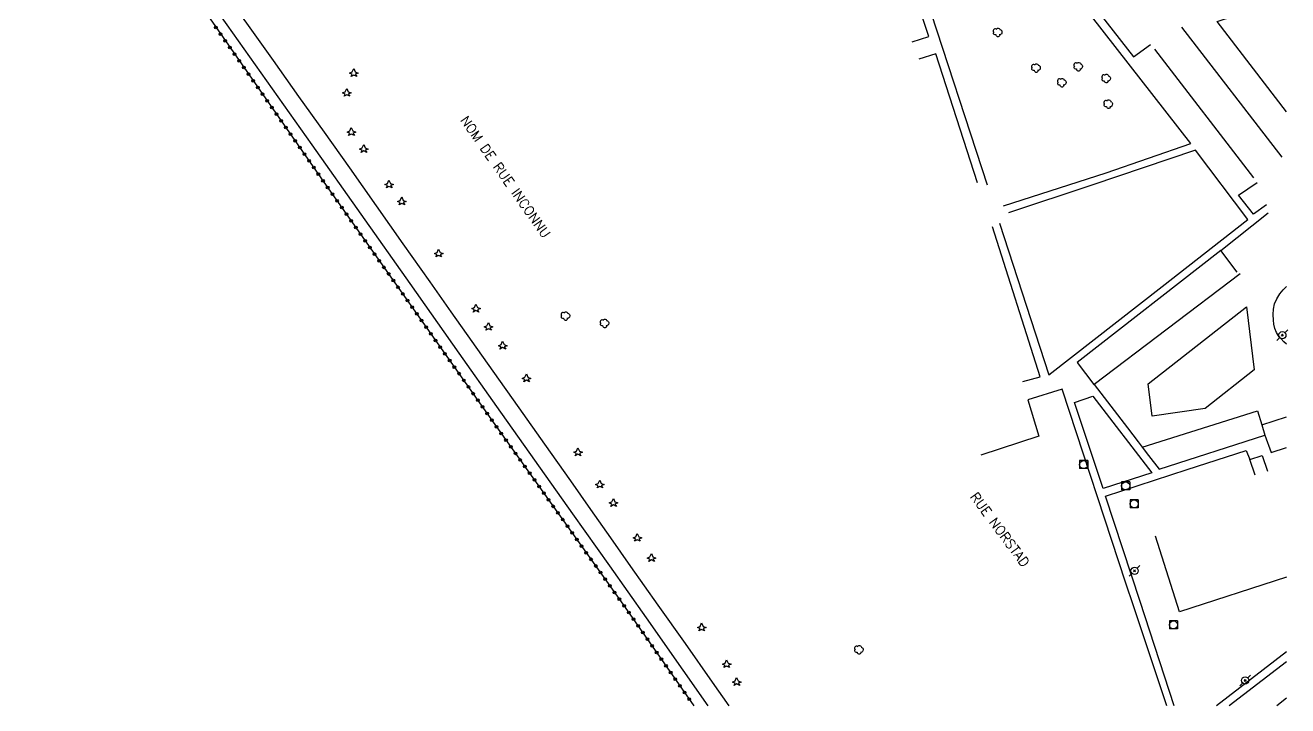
# Model space of a CAD drawing. Header units: millimetres. Extents: x 121000 to 122001, y 132000 to 133001.
# Drawn here: x 121767.5 to 122000.2, y 132000 to 132125.5 of the extents above; entities that cross this region are included whole.
import ezdxf
from ezdxf.enums import TextEntityAlignment as Align

# ---------------------------------------------------------------- set-up
doc = ezdxf.new("R2010")
doc.units = ezdxf.units.MM
doc.layers.get('0').update_dxf_attribs({"linetype": 'CONTINUOUS'})
for name, color, linetype in [('W0006', 2, 'CONTINUOUS'), ('W0014', 7, 'CONTINUOUS'), ('W0017', 7, 'CONTINUOUS'), ('W0104', 1, 'CONTINUOUS'), ('W0300', 7, 'CONTINUOUS'), ('W0303', 7, 'CONTINUOUS'), ('W0323', 7, 'CONTINUOUS'), ('W0420', 7, 'CONTINUOUS'), ('W0473', 7, 'CONTINUOUS'), ('W0989', 7, 'CONTINUOUS')]:
    doc.layers.add(name, color=color, linetype=linetype)
doc.styles.get("Standard").update_dxf_attribs({"font": 'romans.shx', "width": 0.85})

# ---------------------------------------------------------------- blocks, each defined once
blk = doc.blocks.new('T420')
for p, q in [((0.75, 0.75), (-0.75, 0.75)), ((-0.75, 0.75), (-0.75, -0.75)), ((0.75, 0.75), (0.75, -0.75)), ((0.75, -0.75), (-0.75, -0.75))]:
    blk.add_line(p, q)
blk.add_ellipse((0, 0), major_axis=(-0.53, 0.53), ratio=1, start_param=3.926991, end_param=10.210176)
blk = doc.blocks.new('T473')
for p, q in [((-0.166667, 0.166667), (0.166667, -0.166667)), ((-0.166667, -0.166667), (0.166667, 0.166667)), ((0.500001, 0.500001), (1.000002, 1.000002)), ((-1.000002, -1.000002), (-0.500001, -0.500001))]:
    blk.add_line(p, q)
blk.add_ellipse((0, 0), major_axis=(0.471405, 0.471405), ratio=1, start_param=5.4977871438, end_param=11.780972451)
blk = doc.blocks.new('T300')
for p, q in [((-0.8, 0.51), (-0.86, 0.34)), ((-0.86, 0.34), (-0.86, 0.17)), ((-0.86, 0.17), (-0.74, 0.06)), ((-0.69, 0.63), (-0.8, 0.51)), ((-0.8, -0.06), (-0.74, 0.06)), ((-0.74, 0.06), (-0.69, 0.11)), ((-0.57, 0.69), (-0.69, 0.63)), ((-0.46, 0.69), (-0.57, 0.69)), ((-0.29, 0.63), (-0.46, 0.69)), ((-0.29, 0.63), (-0.17, 0.74)), ((-0.23, 0.57), (-0.29, 0.63)), ((-0.17, 0.74), (-0.06, 0.8)), ((-0.06, 0.8), (0.06, 0.8)), ((0.06, 0.8), (0.23, 0.74)), ((0.23, 0.74), (0.34, 0.63)), ((0.34, 0.63), (0.4, 0.51)), ((0.46, 0.46), (0.34, 0.46)), ((0.4, 0.51), (0.4, 0.46)), ((0.57, 0.4), (0.46, 0.46)), ((0.57, 0.4), (0.69, 0.29)), ((0.69, 0.29), (0.74, 0.17)), ((0.74, 0.06), (0.69, -0.17)), ((0.74, 0.17), (0.74, 0.06)), ((-0.8, -0.17), (-0.8, -0.06)), ((-0.8, -0.23), (-0.8, -0.17)), ((-0.74, -0.34), (-0.8, -0.23)), ((-0.69, -0.4), (-0.74, -0.34)), ((-0.51, -0.46), (-0.69, -0.4)), ((-0.4, -0.46), (-0.51, -0.46)), ((-0.4, -0.46), (-0.34, -0.46)), ((-0.34, -0.46), (-0.34, -0.4)), ((-0.34, -0.51), (-0.34, -0.46)), ((-0.29, -0.63), (-0.34, -0.51)), ((-0.17, -0.74), (-0.29, -0.63)), ((-0.06, -0.8), (-0.17, -0.74)), ((0.06, -0.8), (-0.06, -0.8)), ((0.17, -0.74), (0.06, -0.8)), ((0.23, -0.69), (0.17, -0.74)), ((0.29, -0.46), (0.23, -0.46)), ((0.29, -0.63), (0.23, -0.69)), ((0.46, -0.4), (0.29, -0.46)), ((0.34, -0.51), (0.29, -0.63)), ((0.34, -0.51), (0.34, -0.46)), ((0.57, -0.34), (0.46, -0.4)), ((0.63, -0.29), (0.57, -0.34)), ((0.69, -0.17), (0.63, -0.29))]:
    blk.add_line(p, q)
blk = doc.blocks.new('T303')
for p, q in [((-0.77, 0), (-0.28, 0.21)), ((-0.28, -0.21), (-0.77, 0)), ((-0.28, 0.21), (0, 0.83)), ((0, 0.83), (0.28, 0.21)), ((0.28, 0.21), (0.83, 0)), ((0.83, 0), (0.28, -0.21)), ((-0.49, -0.63), (-0.28, -0.21)), ((0, -0.35), (-0.49, -0.63)), ((0.56, -0.63), (0, -0.35)), ((0.28, -0.21), (0.56, -0.63))]:
    blk.add_line(p, q)
blk = doc.blocks.new('t323o')
at = {"color": 0, "linetype": 'Continuous'}
for radius in [0.25, 0.15]:
    blk.add_circle((0, 0), radius, dxfattribs=at)

msp = doc.modelspace()

# ---------------------------------------------------------------- linework, layer by layer
at = {"layer": 'W0006'}
for points in [[(121999.22, 132101.17), (121980.72, 132125.13)], [(121993.98, 132097.35), (121975.69, 132121.07)], [(121991.43, 132079.64), (121964.53, 132059.21)], [(121973.41, 132047.67), (121994.66, 132054.36), (121995.44, 132051.78), (121996.01, 132049.89)], [(121995.44, 132051.78), (122000, 132053.25)], [(122000, 132001.37), (121998.22, 132000)]]:
    msp.add_lwpolyline(points, dxfattribs=at)
msp.add_lwpolyline([(121975.21, 132053.39), (121974.48, 132059.36), (121992.63, 132073.56), (121994.04, 132061.93), (121985, 132054.79)], close=True, dxfattribs=at)
at = {"layer": 'W0014'}
for points in [[(121982.37, 132103.65), (121964.03, 132127.16), (121955.7, 132137.83), (121933.43, 132130.89), (121944.83, 132096.05)], [(121961.24, 132139.59), (121957.21, 132138.33), (121971.77, 132119.68), (121974.9, 132121.95)], [(121931.01, 132122.45), (121934.08, 132123.38), (121931.9, 132129.86), (121927.77, 132128.65)], [(122000, 132109.54), (121987.19, 132126.2), (122000, 132130.41)], [(121943.05, 132096.43), (121935.32, 132120.22), (121932.21, 132119.25)], [(121947.82, 132092.21), (121966.75, 132098.28), (121982.37, 132103.65)], [(121992.89, 132089.64), (121983.23, 132102.43), (121964.11, 132095.97), (121948.77, 132090.87)], [(121996.3, 132092.38), (121993.91, 132090.62), (121991.15, 132094.17), (121994.58, 132096.46)], [(121947.1, 132088.97), (121956.18, 132061.03), (121977.04, 132077.32), (121992.89, 132089.64)], [(121987.89, 132083.96), (121996.58, 132090.87)], [(121951.38, 132059.79), (121954.57, 132060.65), (121945.8, 132088.29)], [(121971.79, 132018.44), (121970.4, 132022.61), (121958.63, 132058.35), (121952.31, 132056.38), (121954.36, 132049.71), (121943.67, 132046.21)], [(121979.31, 132000), (121973.01, 132019.22), (121966.64, 132038.66), (121981.69, 132043.55), (121992.56, 132047.05), (121993.23, 132045.38)], [(121977.9, 132000), (121971.79, 132018.44)], [(122000, 132009.96), (121987.06, 132000)]]:
    msp.add_lwpolyline(points, dxfattribs=at)
msp.add_lwpolyline([(121975.16, 132042.95), (121966.19, 132040.06), (121960.89, 132055.94), (121964.28, 132057.09)], close=True, dxfattribs=at)
at = {"layer": 'W0017'}
for points in [[(121769.59, 132175), (121772.65, 132170.62), (121777.65, 132163.44), (121782.68, 132156.29), (121789.98, 132146.03), (121797.32, 132135.8), (121804.64, 132125.56), (121809.87, 132118.19), (121815.09, 132110.81), (121820.31, 132103.43), (121829.33, 132090.63), (121838.36, 132077.83), (121847.39, 132065.04), (121854.38, 132055.15), (121861.38, 132045.26), (121868.37, 132035.37), (121875.16, 132025.78), (121881.96, 132016.19), (121888.73, 132006.59), (121893.32, 132000)], [(121897.22, 132000), (121894.19, 132004.32), (121889.19, 132011.45), (121884.17, 132018.56), (121879.15, 132025.68), (121875.46, 132030.94), (121871.76, 132036.21), (121868.06, 132041.47), (121863.29, 132048.21), (121858.51, 132054.94), (121853.74, 132061.68), (121849.86, 132067.16), (121845.98, 132072.65), (121842.11, 132078.14), (121837.18, 132085.15), (121832.25, 132092.17), (121827.3, 132099.19), (121822.62, 132105.78), (121817.92, 132112.37), (121813.23, 132118.96), (121808.62, 132125.42), (121804.03, 132131.88)], [(121987.89, 132083.96), (121961.39, 132063.27)], [(121990.88, 132079.98), (121987.89, 132083.96)], [(121999.49, 132067.11), (121999.01, 132067.67), (121998.52, 132068.23), (121998.12, 132068.83), (121997.85, 132069.56), (121997.68, 132070.34), (121997.57, 132071.12), (121997.52, 132072.13), (121997.58, 132073.14), (121997.78, 132074.11), (121998.18, 132075.05), (121998.73, 132075.93), (121999.38, 132076.72), (122000, 132077.29)], [(122000, 132066.67), (121999.49, 132067.11)], [(121961.39, 132063.27), (121964.5, 132059.26), (121964.53, 132059.21), (121967.61, 132055.25), (121970.7, 132051.23), (121972.64, 132048.69), (121973.41, 132047.67), (121974.58, 132046.15), (121976.51, 132043.6)], [(121976.51, 132043.6), (121996.01, 132049.89), (121997.14, 132046.72)], [(121997.14, 132046.72), (122000, 132047.64)], [(122000, 132008.11), (121998.12, 132006.66), (121989.45, 132000)]]:
    msp.add_lwpolyline(points, dxfattribs=at)
at = {"layer": 'W0104'}
for points in [[(121994.2, 132042.51), (121993.23, 132045.38), (121995.5, 132046.15), (121996.48, 132043.25)], [(122000, 132023.7), (121980.27, 132017.29), (121975.86, 132031.29)]]:
    msp.add_lwpolyline(points, dxfattribs=at)
at = {"layer": 'W0323'}
msp.add_lwpolyline([(121767.49, 132175), (121777.08, 132161.2), (121801.98, 132126.02), (121822.98, 132095.9), (121853.73, 132052.32), (121877.23, 132019.35), (121890.76, 132000)], dxfattribs=at)

# ---------------------------------------------------------------- block references
at = {"layer": 'W0300'}
for p in [(121946.8, 132124.15), (121953.86, 132117.57), (121961.65, 132117.83), (121958.61, 132114.88), (121966.78, 132115.64), (121967.19, 132110.9), (121867.11, 132071.85), (121874.32, 132070.49), (121921.22, 132010.31)]:
    msp.add_blockref('T300', p, dxfattribs=at)
at = {"layer": 'W0303'}
for p in [(121828.04, 132116.65), (121826.74, 132113.01), (121827.59, 132105.77), (121829.89, 132102.66), (121834.54, 132096.11), (121836.89, 132092.98), (121843.68, 132083.38), (121850.56, 132073.23), (121852.87, 132069.86), (121855.49, 132066.39), (121859.87, 132060.37), (121869.36, 132046.73), (121873.4, 132040.79), (121875.91, 132037.4), (121880.31, 132030.95), (121882.92, 132027.23), (121892.16, 132014.43), (121896.77, 132007.66), (121898.63, 132004.38)]:
    msp.add_blockref('T303', p, dxfattribs=at)
at = {"layer": 'W0323'}
for p, rotation in [((121802.64, 132125.07), 304.8828538594933), ((121803.5, 132123.84), 304.8828538594933), ((121804.36, 132122.61), 304.8828538594933), ((121805.21, 132121.38), 304.8828538594933), ((121806.07, 132120.15), 304.8828538594933), ((121806.93, 132118.92), 304.8828538594933), ((121807.79, 132117.69), 304.8828538594933), ((121808.65, 132116.46), 304.8828538594933), ((121809.5, 132115.23), 304.8828538594933), ((121810.36, 132114), 304.8828538594933), ((121811.22, 132112.77), 304.8828538594933), ((121812.08, 132111.54), 304.8828538594933), ((121812.93, 132110.31), 304.8828538594933), ((121813.79, 132109.08), 304.8828538594933), ((121814.65, 132107.85), 304.8828538594933), ((121815.51, 132106.62), 304.8828538594933), ((121816.37, 132105.39), 304.8828538594933), ((121817.22, 132104.15), 304.8828538594933), ((121818.08, 132102.92), 304.8828538594933), ((121818.94, 132101.69), 304.8828538594933), ((121819.8, 132100.46), 304.8828538594933), ((121820.66, 132099.23), 304.8828538594933), ((121821.51, 132098), 304.8828538594933), ((121822.37, 132096.77), 304.8828538594933), ((121823.23, 132095.54), 305.2125848485867), ((121824.1, 132094.32), 305.2125848485867), ((121824.96, 132093.09), 305.2125848485867), ((121825.83, 132091.87), 305.2125848485867), ((121826.69, 132090.64), 305.2125848485867), ((121827.56, 132089.42), 305.2125848485867), ((121828.42, 132088.19), 305.2125848485867), ((121829.29, 132086.96), 305.2125848485867), ((121830.15, 132085.74), 305.2125848485867), ((121831.02, 132084.51), 305.2125848485867), ((121831.88, 132083.29), 305.2125848485867), ((121832.75, 132082.06), 305.2125848485867), ((121833.61, 132080.84), 305.2125848485867), ((121834.48, 132079.61), 305.2125848485867), ((121835.34, 132078.39), 305.2125848485867), ((121836.2, 132077.16), 305.2125848485867), ((121837.07, 132075.93), 305.2125848485867), ((121837.93, 132074.71), 305.2125848485867), ((121838.8, 132073.48), 305.2125848485867), ((121839.66, 132072.26), 305.2125848485867), ((121840.53, 132071.03), 305.2125848485867), ((121841.39, 132069.81), 305.2125848485867), ((121842.26, 132068.58), 305.2125848485867), ((121843.12, 132067.36), 305.2125848485867), ((121843.99, 132066.13), 305.2125848485867), ((121844.85, 132064.9), 305.2125848485867), ((121845.72, 132063.68), 305.2125848485867), ((121846.58, 132062.45), 305.2125848485867), ((121847.45, 132061.23), 305.2125848485867), ((121848.31, 132060), 305.2125848485867), ((121849.18, 132058.78), 305.2125848485867), ((121850.04, 132057.55), 305.2125848485867), ((121850.91, 132056.33), 305.2125848485867), ((121851.77, 132055.1), 305.2125848485867), ((121852.64, 132053.88), 305.2125848485867), ((121853.5, 132052.65), 305.2125848485867), ((121854.37, 132051.43), 305.4731859293381), ((121855.24, 132050.21), 305.4731859293381), ((121856.11, 132048.98), 305.4731859293381), ((121856.98, 132047.76), 305.4731859293381), ((121857.85, 132046.54), 305.4731859293381), ((121858.72, 132045.32), 305.4731859293381), ((121859.6, 132044.1), 305.4731859293381), ((121860.47, 132042.88), 305.4731859293381), ((121861.34, 132041.65), 305.4731859293381), ((121862.21, 132040.43), 305.4731859293381), ((121863.08, 132039.21), 305.4731859293381), ((121863.95, 132037.99), 305.4731859293381), ((121864.82, 132036.77), 305.4731859293381), ((121865.69, 132035.55), 305.4731859293381), ((121866.56, 132034.32), 305.4731859293381), ((121867.43, 132033.1), 305.4731859293381), ((121868.3, 132031.88), 305.4731859293381), ((121869.17, 132030.66), 305.4731859293381), ((121870.04, 132029.44), 305.4731859293381), ((121870.91, 132028.22), 305.4731859293381), ((121871.78, 132027), 305.4731859293381), ((121872.65, 132025.77), 305.4731859293381), ((121873.52, 132024.55), 305.4731859293381), ((121874.39, 132023.33), 305.4731859293381), ((121875.26, 132022.11), 305.4731859293381), ((121876.13, 132020.89), 305.4731859293381), ((121877, 132019.67), 305.4731859293381), ((121877.87, 132018.44), 304.9664912902441), ((121878.73, 132017.21), 304.9664912902441), ((121879.59, 132015.98), 304.9664912902441), ((121880.45, 132014.75), 304.9664912902441), ((121881.31, 132013.52), 304.9664912902441), ((121882.17, 132012.29), 304.9664912902441), ((121883.03, 132011.06), 304.9664912902441), ((121883.88, 132009.83), 304.9664912902441), ((121884.74, 132008.6), 304.9664912902441), ((121885.6, 132007.38), 304.9664912902441), ((121886.46, 132006.15), 304.9664912902441), ((121887.32, 132004.92), 304.9664912902441), ((121888.18, 132003.69), 304.9664912902441), ((121889.04, 132002.46), 304.9664912902441), ((121889.9, 132001.23), 304.9664912902441)]:
    msp.add_blockref('t323o', p, dxfattribs=dict(at, rotation=rotation))
at = {"layer": 'W0420'}
for p in [(121962.59, 132044.47), (121970.33, 132040.54), (121971.92, 132037.22), (121979.15, 132014.91)]:
    msp.add_blockref('T420', p, dxfattribs=at)
at = {"layer": 'W0473'}
for p in [(121999.22, 132068.32), (121971.98, 132024.88), (121992.37, 132004.67)]:
    msp.add_blockref('T473', p, dxfattribs=at)

# ---------------------------------------------------------------- texts
at = {"layer": 'W0989'}
for s, rotation, p in [('NOM DE RUE INCONNU', 305.0889, (121856.01, 132097.52)), ('RUE NORSTAD', 306.6252, (121947.16, 132032.48))]:
    msp.add_text(s, height=1.75, rotation=rotation, dxfattribs=at).set_placement(p, align=Align.MIDDLE)

doc.saveas('drawing.dxf')
